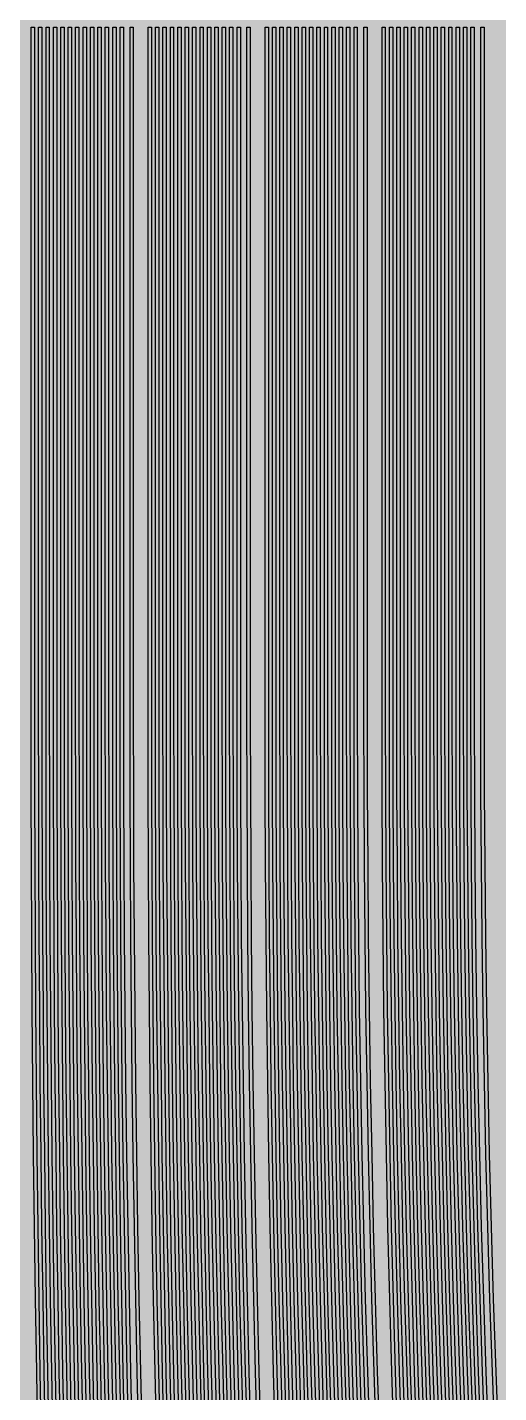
# Model space of a CAD drawing. Header units: metres. Extents: x -7231 to 10969, y -37556 to 1873.
# Drawn here: x 1909 to 2195, y -328 to 501 of the extents above; entities that cross this region are included whole.
import ezdxf

# ---------------------------------------------------------------- set-up
doc = ezdxf.new("R2010")
doc.units = ezdxf.units.M
doc.layers.add('Metal1', color=4, linetype='CONTINUOUS')
doc.layers.add('Polyimide', color=7, linetype='CONTINUOUS')

msp = doc.modelspace()

# ---------------------------------------------------------------- hatches: boundary and pattern name
at = {"layer": 'Polyimide'}
msp.add_hatch(color=7, dxfattribs=at).paths.add_polyline_path([(4065.69, -468), (4066.67, -501.99), (4068.51, -535.99), (4071.41, -569.99), (4075.54, -603.99), (4081.04, -637.99), (4088.01, -671.99), (4096.52, -705.98), (4106.62, -739.98), (4118.33, -773.98), (4131.63, -807.98), (4146.49, -841.98), (4162.87, -875.98), (4180.68, -909.97), (4199.83, -943.97), (4220.22, -977.97), (4241.73, -1011.97), (4264.21, -1045.97), (4287.52, -1079.96), (4311.51, -1113.96), (4336.01, -1147.96), (4360.86, -1181.96), (4385.88, -1215.96), (4410.89, -1249.96), (4435.74, -1283.95), (4460.24, -1317.95), (4484.23, -1351.95), (4507.54, -1385.95), (4530.02, -1419.95), (4551.53, -1453.94), (4571.92, -1487.94), (4591.07, -1521.94), (4608.88, -1555.94), (4625.26, -1589.94), (4640.12, -1623.94), (4653.42, -1657.93), (4665.13, -1691.93), (4675.23, -1725.93), (4683.74, -1759.93), (4690.71, -1793.93), (4696.21, -1827.93), (4700.34, -1861.92), (4703.24, -1895.92), (4705.08, -1929.92), (4706.06, -1963.92), (4706.44, -1997.92), (4706.5, -2031.91), (4706.5, -4793.02), (4709.95, -4838.39), (4720.22, -4882.71), (4737.08, -4924.98), (4760.13, -4964.2), (4788.85, -4999.49), (4822.58, -5030.03), (4860.53, -5055.12), (4901.85, -5074.18), (4901.85, -5074.18), (4970.68, -5105.23), (5034.7, -5145.26), (5092.76, -5193.54), (5143.8, -5249.19), (5186.89, -5311.2), (5221.24, -5378.44), (5246.23, -5449.69), (5261.41, -5523.66), (5266.5, -5599), (5261.41, -5674.34), (5246.23, -5748.31), (5221.24, -5819.56), (5186.89, -5886.8), (5143.8, -5948.81), (5092.76, -6004.46), (5034.7, -6052.74), (4970.68, -6092.77), (4901.85, -6123.82), (4860.53, -6142.88), (4822.58, -6167.97), (4788.85, -6198.51), (4760.13, -6233.8), (4737.08, -6273.02), (4720.22, -6315.29), (4709.95, -6359.61), (4706.5, -6404.98), (4706.5, -9221.52), (4709.95, -9266.88), (4720.22, -9311.21), (4737.08, -9353.47), (4760.13, -9392.7), (4788.85, -9427.98), (4822.58, -9458.52), (4860.53, -9483.61), (4901.85, -9502.67), (4970.68, -9533.72), (5034.7, -9573.75), (5092.76, -9622.03), (5143.8, -9677.68), (5186.89, -9739.69), (5221.24, -9806.94), (5246.23, -9878.19), (5261.41, -9952.16), (5266.5, -10027.49), (5261.41, -10102.83), (5246.23, -10176.8), (5221.24, -10248.05), (5186.89, -10315.3), (5143.8, -10377.31), (5092.76, -10432.96), (5034.7, -10481.24), (4970.68, -10521.27), (4901.85, -10552.32), (4860.53, -10571.38), (4822.58, -10596.46), (4788.85, -10627), (4760.13, -10662.29), (4737.08, -10701.52), (4720.22, -10743.78), (4709.95, -10788.1), (4706.5, -10833.47), (4706.5, -13650.01), (4709.95, -13695.38), (4720.22, -13739.7), (4737.08, -13781.96), (4760.13, -13821.19), (4788.85, -13856.48), (4822.58, -13887.02), (4860.53, -13912.11), (4901.85, -13931.17), (4970.68, -13962.22), (5034.7, -14002.25), (5092.76, -14050.53), (5143.8, -14106.18), (5186.89, -14168.19), (5221.24, -14235.43), (5246.23, -14306.68), (5261.41, -14380.65), (5266.5, -14455.99), (5261.41, -14531.33), (5246.23, -14605.29), (5221.24, -14676.55), (5186.89, -14743.79), (5143.8, -14805.8), (5092.76, -14861.45), (5034.7, -14909.73), (4970.68, -14949.76), (4901.85, -14980.81), (4860.53, -14999.87), (4822.58, -15024.96), (4788.85, -15055.5), (4760.13, -15090.79), (4737.08, -15130.01), (4720.22, -15172.27), (4709.95, -15216.6), (4706.5, -15261.97), (4706.5, -15455.99), (4720.95, -15750.04), (4764.14, -16041.26), (4835.68, -16326.84), (4934.86, -16604.04), (5060.74, -16870.18), (5212.09, -17122.7), (5387.47, -17359.17), (5585.18, -17577.31), (5803.32, -17775.02), (6039.79, -17950.4), (6292.31, -18101.75), (6558.45, -18227.63), (6835.65, -18326.81), (7121.23, -18398.34), (7412.45, -18441.54), (7706.5, -18455.99), (9969.01, -18455.99), (10047.42, -18459.84), (10125.08, -18471.36), (10201.23, -18490.44), (10275.15, -18516.89), (10346.12, -18550.45), (10413.46, -18590.81), (10476.52, -18637.58), (10534.69, -18690.3), (10587.41, -18748.47), (10634.18, -18811.53), (10674.54, -18878.87), (10708.11, -18949.84), (10734.56, -19023.76), (10753.63, -19099.92), (10765.15, -19177.58), (10769.01, -19255.99), (10769.01, -20895.8), (10730.24, -20951.41), (10694.6, -21009.08), (10662.21, -21068.63), (10633.17, -21129.89), (10607.55, -21192.66), (10585.45, -21256.74), (10566.93, -21321.96), (10552.05, -21388.09), (10540.84, -21454.95), (10533.35, -21522.33), (10529.6, -21590.02), (10529.6, -21657.81), (10533.35, -21725.5), (10540.84, -21792.87), (10552.05, -21859.73), (10566.93, -21925.87), (10585.45, -21991.08), (10607.55, -22055.17), (10633.17, -22117.94), (10662.21, -22179.19), (10694.6, -22238.74), (10730.24, -22296.41), (10769.01, -22352.03), (10769.01, -32454.24), (10728.74, -32510.49), (10691.72, -32568.92), (10658.05, -32629.35), (10627.85, -32691.58), (10601.2, -32755.42), (10578.21, -32820.67), (10558.93, -32887.1), (10543.44, -32954.52), (10531.77, -33022.71), (10523.97, -33091.44), (10520.07, -33160.51), (10520.07, -33229.69), (10523.97, -33298.75), (10531.77, -33367.49), (10543.44, -33435.67), (10558.93, -33503.09), (10578.21, -33569.53), (10601.2, -33634.77), (10627.85, -33698.61), (10658.05, -33760.85), (10691.72, -33821.28), (10728.74, -33879.71), (10769.01, -33935.96), (10769.01, -36556), (10765.15, -36634.41), (10753.63, -36712.07), (10734.56, -36788.23), (10708.11, -36862.15), (10674.54, -36933.12), (10634.18, -37000.46), (10587.41, -37063.51), (10534.69, -37121.69), (10476.52, -37174.41), (10413.46, -37221.18), (10346.12, -37261.54), (10275.15, -37295.1), (10201.23, -37321.55), (10125.08, -37340.63), (10047.42, -37352.15), (9969.01, -37356), (-6231.01, -37356), (-6309.42, -37352.15), (-6387.08, -37340.63), (-6463.23, -37321.55), (-6537.15, -37295.1), (-6608.12, -37261.54), (-6675.46, -37221.18), (-6738.52, -37174.41), (-6796.69, -37121.69), (-6849.41, -37063.51), (-6896.18, -37000.46), (-6936.54, -36933.12), (-6970.11, -36862.15), (-6996.56, -36788.23), (-7015.63, -36712.07), (-7027.15, -36634.41), (-7031.01, -36556), (-7031.01, -33936), (-6990.74, -33879.75), (-6953.7, -33821.31), (-6920.03, -33760.88), (-6889.82, -33698.64), (-6863.18, -33634.8), (-6840.18, -33569.55), (-6820.9, -33503.11), (-6805.4, -33435.69), (-6793.74, -33367.49), (-6785.94, -33298.75), (-6782.03, -33229.68), (-6782.03, -33160.5), (-6785.94, -33091.43), (-6793.74, -33022.69), (-6805.4, -32954.5), (-6820.9, -32887.07), (-6840.18, -32820.63), (-6863.18, -32755.39), (-6889.82, -32691.54), (-6920.03, -32629.3), (-6953.7, -32568.87), (-6990.74, -32510.43), (-7031.01, -32454.18), (-7031.01, -22364.83), (-6990.74, -22308.58), (-6953.7, -22250.14), (-6920.03, -22189.71), (-6889.82, -22127.47), (-6863.18, -22063.62), (-6840.18, -21998.38), (-6820.9, -21931.94), (-6805.4, -21864.51), (-6793.74, -21796.32), (-6785.94, -21727.58), (-6782.03, -21658.51), (-6782.03, -21589.33), (-6785.94, -21520.26), (-6793.74, -21451.52), (-6805.4, -21383.32), (-6820.9, -21315.9), (-6840.18, -21249.46), (-6863.18, -21184.21), (-6889.82, -21120.37), (-6920.03, -21058.13), (-6953.7, -20997.7), (-6990.74, -20939.26), (-7031.01, -20883.01), (-7031.01, -19255.99), (-7027.15, -19177.58), (-7015.63, -19099.92), (-6996.56, -19023.76), (-6970.11, -18949.84), (-6936.54, -18878.87), (-6896.18, -18811.53), (-6849.41, -18748.47), (-6796.69, -18690.3), (-6738.52, -18637.58), (-6675.46, -18590.81), (-6608.12, -18550.45), (-6537.15, -18516.89), (-6463.23, -18490.44), (-6387.08, -18471.36), (-6309.42, -18459.84), (-6231.01, -18455.99), (-3968.5, -18455.99), (-3674.45, -18441.54), (-3383.23, -18398.34), (-3097.65, -18326.81), (-2820.45, -18227.63), (-2554.31, -18101.75), (-2301.79, -17950.4), (-2065.32, -17775.02), (-1847.18, -17577.31), (-1649.47, -17359.17), (-1474.09, -17122.7), (-1322.74, -16870.18), (-1196.86, -16604.04), (-1097.68, -16326.84), (-1026.14, -16041.26), (-982.95, -15750.04), (-968.5, -15455.99), (-968.5, -15261.97), (-971.95, -15216.6), (-982.22, -15172.27), (-999.08, -15130.01), (-1022.13, -15090.79), (-1050.85, -15055.5), (-1084.58, -15024.96), (-1122.53, -14999.87), (-1163.85, -14980.81), (-1232.68, -14949.76), (-1296.7, -14909.73), (-1354.76, -14861.45), (-1405.8, -14805.8), (-1448.89, -14743.79), (-1483.24, -14676.55), (-1508.23, -14605.29), (-1523.41, -14531.33), (-1528.5, -14455.99), (-1523.41, -14380.65), (-1508.23, -14306.68), (-1483.24, -14235.43), (-1448.89, -14168.19), (-1405.8, -14106.18), (-1354.76, -14050.53), (-1296.7, -14002.25), (-1232.68, -13962.22), (-1163.85, -13931.17), (-1122.53, -13912.11), (-1084.58, -13887.02), (-1050.85, -13856.48), (-1022.13, -13821.19), (-999.08, -13781.96), (-982.22, -13739.7), (-971.95, -13695.38), (-968.5, -13650.01), (-968.5, -12309.64), (-971.95, -12264.27), (-982.22, -12219.94), (-999.08, -12177.68), (-1022.13, -12138.46), (-1050.85, -12103.17), (-1084.58, -12072.63), (-1122.53, -12047.54), (-1163.85, -12028.48), (-1232.68, -11997.43), (-1296.7, -11957.4), (-1354.76, -11909.12), (-1405.8, -11853.47), (-1448.89, -11791.46), (-1483.24, -11724.22), (-1508.23, -11652.96), (-1523.41, -11579), (-1528.5, -11503.66), (-1523.41, -11428.32), (-1508.23, -11354.35), (-1483.24, -11283.1), (-1448.89, -11215.86), (-1405.8, -11153.85), (-1354.76, -11098.2), (-1296.7, -11049.92), (-1232.68, -11009.89), (-1163.85, -10978.84), (-1122.53, -10959.78), (-1084.58, -10934.69), (-1050.85, -10904.15), (-1022.13, -10868.86), (-999.08, -10829.63), (-982.22, -10787.37), (-971.95, -10743.05), (-968.5, -10697.68), (-968.5, -9357.31), (-971.95, -9311.94), (-982.22, -9267.62), (-999.08, -9225.35), (-1022.13, -9186.13), (-1050.85, -9150.84), (-1084.58, -9120.3), (-1122.53, -9095.21), (-1163.85, -9076.15), (-1163.85, -9076.15), (-1232.68, -9045.1), (-1296.7, -9005.07), (-1354.76, -8956.79), (-1405.8, -8901.14), (-1448.89, -8839.13), (-1483.24, -8771.89), (-1508.23, -8700.64), (-1523.41, -8626.67), (-1528.5, -8551.33), (-1523.41, -8475.99), (-1508.23, -8402.02), (-1483.24, -8330.77), (-1448.89, -8263.53), (-1405.8, -8201.52), (-1354.76, -8145.87), (-1296.7, -8097.59), (-1232.68, -8057.56), (-1163.85, -8026.51), (-1163.85, -8026.51), (-1122.53, -8007.45), (-1084.58, -7982.36), (-1050.85, -7951.82), (-1022.13, -7916.53), (-999.08, -7877.31), (-982.22, -7835.04), (-971.95, -7790.72), (-968.5, -7745.35), (-968.5, -6404.98), (-971.95, -6359.61), (-982.22, -6315.29), (-999.08, -6273.02), (-1022.13, -6233.8), (-1050.85, -6198.51), (-1084.58, -6167.97), (-1122.53, -6142.88), (-1163.85, -6123.82), (-1163.85, -6123.82), (-1232.68, -6092.77), (-1296.7, -6052.74), (-1354.76, -6004.46), (-1405.8, -5948.81), (-1448.89, -5886.8), (-1483.24, -5819.56), (-1508.23, -5748.31), (-1523.41, -5674.34), (-1528.5, -5599), (-1523.41, -5523.66), (-1508.23, -5449.69), (-1483.24, -5378.44), (-1448.89, -5311.2), (-1405.8, -5249.19), (-1354.76, -5193.54), (-1296.7, -5145.26), (-1232.68, -5105.23), (-1163.85, -5074.18), (-1163.85, -5074.18), (-1122.53, -5055.12), (-1084.58, -5030.03), (-1050.85, -4999.49), (-1022.13, -4964.2), (-999.08, -4924.98), (-982.22, -4882.71), (-971.95, -4838.39), (-968.5, -4793.02), (-968.5, -2031.91), (-968.44, -1997.92), (-968.06, -1963.92), (-967.05, -1929.92), (-965.18, -1895.92), (-962.22, -1861.92), (-958.01, -1827.93), (-952.41, -1793.93), (-945.31, -1759.93), (-936.64, -1725.93), (-926.35, -1691.93), (-914.43, -1657.93), (-900.88, -1623.94), (-885.74, -1589.94), (-869.05, -1555.94), (-850.91, -1521.94), (-831.4, -1487.94), (-810.63, -1453.94), (-788.72, -1419.95), (-765.82, -1385.95), (-742.07, -1351.95), (-717.63, -1317.95), (-692.67, -1283.95), (-667.36, -1249.96), (-641.88, -1215.96), (-616.39, -1181.96), (-591.08, -1147.96), (-566.12, -1113.96), (-541.68, -1079.96), (-517.93, -1045.97), (-495.03, -1011.97), (-473.12, -977.97), (-452.35, -943.97), (-432.84, -909.97), (-414.7, -875.98), (-398.01, -841.98), (-382.87, -807.98), (-369.32, -773.98), (-357.4, -739.98), (-347.11, -705.98), (-338.44, -671.99), (-331.34, -637.99), (-325.74, -603.99), (-321.53, -569.99), (-318.57, -535.99), (-316.7, -501.99), (-315.69, -468), (-315.31, -434), (-315.25, -400), (-315.25, 401), (-315.25, 451), (-315.25, 1644), (-270.25, 1644), (-270.03, 1637.13), (-269.35, 1630.29), (-268.23, 1623.52), (-266.67, 1616.82), (-264.68, 1610.25), (-262.26, 1603.82), (-259.42, 1597.56), (-256.18, 1591.5), (-252.55, 1585.67), (-248.55, 1580.08), (-244.19, 1574.77), (-239.5, 1569.75), (-234.48, 1565.06), (-229.17, 1560.7), (-223.58, 1556.7), (-217.75, 1553.07), (-211.69, 1549.83), (-205.43, 1546.99), (-199, 1544.57), (-192.43, 1542.58), (-185.73, 1541.02), (-178.96, 1539.9), (-172.12, 1539.22), (-165.25, 1539), (-158.38, 1539.22), (-151.54, 1539.9), (-144.77, 1541.02), (-138.07, 1542.58), (-131.5, 1544.57), (-125.07, 1546.99), (-118.81, 1549.83), (-112.75, 1553.07), (-106.92, 1556.7), (-101.33, 1560.7), (-96.02, 1565.06), (-91, 1569.75), (-86.31, 1574.77), (-81.95, 1580.08), (-77.95, 1585.67), (-74.32, 1591.5), (-71.08, 1597.56), (-68.24, 1603.82), (-65.82, 1610.25), (-63.83, 1616.82), (-62.27, 1623.52), (-61.15, 1630.29), (-60.47, 1637.13), (-60.25, 1644), (1853, 1644), (1853, 1573), (3815.25, 1573), (3815.46, 1579.54), (3816.11, 1586.05), (3817.17, 1592.51), (3818.66, 1598.88), (3820.56, 1605.14), (3822.86, 1611.27), (3825.56, 1617.23), (3828.65, 1623), (3832.1, 1628.56), (3835.91, 1633.88), (3840.07, 1638.93), (3844.54, 1643.71), (3849.32, 1648.18), (3854.37, 1652.34), (3859.69, 1656.15), (3865.25, 1659.6), (3871.02, 1662.69), (3876.98, 1665.39), (3883.11, 1667.69), (3889.37, 1669.59), (3895.74, 1671.08), (3902.2, 1672.14), (3908.71, 1672.79), (3915.25, 1673), (3921.79, 1672.79), (3928.3, 1672.14), (3934.76, 1671.08), (3941.13, 1669.59), (3947.39, 1667.69), (3953.52, 1665.39), (3959.48, 1662.69), (3965.25, 1659.6), (3970.81, 1656.15), (3976.13, 1652.34), (3981.18, 1648.18), (3985.96, 1643.71), (3990.43, 1638.93), (3994.59, 1633.88), (3998.4, 1628.56), (4001.85, 1623), (4004.94, 1617.23), (4007.64, 1611.27), (4009.94, 1605.14), (4011.84, 1598.88), (4013.33, 1592.51), (4014.39, 1586.05), (4015.04, 1579.54), (4015.25, 1573), (4065.25, 1573), (4065.25, 451), (4065.25, 401), (4065.25, -400), (4065.31, -434), (4065.69, -468)])

# ---------------------------------------------------------------- linework, layer by layer
at = {"layer": 'Metal1'}
for points in [[(1915.36, -359.21), (1914.58, -315.19), (1913.88, -271.17), (1913.26, -227.15), (1912.73, -183.13), (1912.28, -139.1), (1911.91, -95.08), (1911.62, -51.06), (1911.41, -7.04), (1911.29, 36.98), (1911.25, 81), (1911.25, 501), (1913.25, 501), (1913.25, 81), (1913.29, 36.98), (1913.41, -7.03), (1913.62, -51.05), (1913.91, -95.07), (1914.28, -139.09), (1914.73, -183.1), (1915.26, -227.12), (1915.88, -271.14), (1916.58, -315.15), (1917.36, -359.17)], [(1919.97, -359.21), (1919.16, -315.19), (1918.44, -271.17), (1917.81, -227.15), (1917.26, -183.13), (1916.8, -139.1), (1916.42, -95.08), (1916.13, -51.06), (1915.92, -7.04), (1915.79, 36.98), (1915.75, 81), (1915.75, 501), (1917.75, 501), (1917.75, 81), (1917.79, 36.98), (1917.92, -7.03), (1918.13, -51.05), (1918.42, -95.07), (1918.8, -139.09), (1919.26, -183.1), (1919.81, -227.12), (1920.44, -271.14), (1921.16, -315.15), (1921.97, -359.17)], [(1924.57, -359.21), (1923.75, -315.19), (1923.01, -271.17), (1922.36, -227.15), (1921.8, -183.13), (1921.33, -139.11), (1920.94, -95.08), (1920.64, -51.06), (1920.42, -7.04), (1920.29, 36.98), (1920.25, 81), (1920.25, 501), (1922.25, 501), (1922.25, 81), (1922.29, 36.98), (1922.42, -7.03), (1922.64, -51.05), (1922.94, -95.07), (1923.33, -139.09), (1923.8, -183.1), (1924.36, -227.12), (1925.01, -271.14), (1925.75, -315.15), (1926.57, -359.17)], [(1929.17, -359.21), (1928.33, -315.19), (1927.58, -271.17), (1926.91, -227.15), (1926.34, -183.13), (1925.85, -139.11), (1925.46, -95.08), (1925.15, -51.06), (1924.93, -7.04), (1924.79, 36.98), (1924.75, 81), (1924.75, 501), (1926.75, 501), (1926.75, 81), (1926.79, 36.98), (1926.93, -7.03), (1927.15, -51.05), (1927.46, -95.07), (1927.85, -139.09), (1928.34, -183.1), (1928.91, -227.12), (1929.58, -271.14), (1930.33, -315.15), (1931.17, -359.17)], [(1933.77, -359.21), (1932.91, -315.19), (1932.14, -271.17), (1931.46, -227.15), (1930.87, -183.13), (1930.38, -139.11), (1929.97, -95.08), (1929.66, -51.06), (1929.43, -7.04), (1929.3, 36.98), (1929.25, 81), (1929.25, 501), (1931.25, 501), (1931.25, 81), (1931.3, 36.98), (1931.43, -7.03), (1931.66, -51.05), (1931.97, -95.07), (1932.38, -139.09), (1932.87, -183.1), (1933.46, -227.12), (1934.14, -271.14), (1934.91, -315.15), (1935.77, -359.17)], [(1938.38, -359.21), (1937.49, -315.19), (1936.71, -271.17), (1936.01, -227.15), (1935.41, -183.13), (1934.9, -139.11), (1934.49, -95.08), (1934.17, -51.06), (1933.93, -7.04), (1933.8, 36.98), (1933.75, 81), (1933.75, 501), (1935.75, 501), (1935.75, 81), (1935.8, 36.98), (1935.93, -7.03), (1936.17, -51.05), (1936.49, -95.07), (1936.9, -139.08), (1937.41, -183.1), (1938.01, -227.12), (1938.71, -271.14), (1939.49, -315.15), (1940.38, -359.17)], [(1942.98, -359.21), (1942.08, -315.19), (1941.27, -271.17), (1940.56, -227.15), (1939.95, -183.13), (1939.43, -139.11), (1939, -95.08), (1938.67, -51.06), (1938.44, -7.04), (1938.3, 36.98), (1938.25, 81), (1938.25, 501), (1940.25, 501), (1940.25, 81), (1940.3, 36.98), (1940.44, -7.03), (1940.67, -51.05), (1941, -95.07), (1941.43, -139.08), (1941.95, -183.1), (1942.56, -227.12), (1943.27, -271.14), (1944.08, -315.15), (1944.98, -359.17)], [(1947.58, -359.21), (1946.66, -315.19), (1945.84, -271.17), (1945.11, -227.15), (1944.49, -183.13), (1943.95, -139.11), (1943.52, -95.08), (1943.18, -51.06), (1942.94, -7.04), (1942.8, 36.98), (1942.75, 81), (1942.75, 501), (1944.75, 501), (1944.75, 81), (1944.8, 36.98), (1944.94, -7.03), (1945.18, -51.05), (1945.52, -95.07), (1945.95, -139.08), (1946.49, -183.1), (1947.11, -227.12), (1947.84, -271.13), (1948.66, -315.15), (1949.58, -359.17)], [(1952.18, -359.21), (1951.24, -315.19), (1950.4, -271.17), (1949.66, -227.15), (1949.02, -183.13), (1948.48, -139.11), (1948.04, -95.09), (1947.69, -51.06), (1947.45, -7.04), (1947.3, 36.98), (1947.25, 81), (1947.25, 501), (1949.25, 501), (1949.25, 81), (1949.3, 36.98), (1949.45, -7.03), (1949.69, -51.05), (1950.04, -95.07), (1950.48, -139.08), (1951.02, -183.1), (1951.66, -227.12), (1952.4, -271.13), (1953.24, -315.15), (1954.18, -359.17)], [(1956.79, -359.21), (1955.83, -315.19), (1954.97, -271.17), (1954.21, -227.15), (1953.56, -183.13), (1953.01, -139.11), (1952.55, -95.09), (1952.2, -51.06), (1951.95, -7.04), (1951.8, 36.98), (1951.75, 81), (1951.75, 501), (1953.75, 501), (1953.75, 81), (1953.8, 36.98), (1953.95, -7.03), (1954.2, -51.05), (1954.55, -95.07), (1955.01, -139.08), (1955.56, -183.1), (1956.21, -227.12), (1956.97, -271.13), (1957.83, -315.15), (1958.79, -359.17)], [(1961.39, -359.21), (1960.41, -315.19), (1959.53, -271.17), (1958.76, -227.15), (1958.1, -183.13), (1957.53, -139.11), (1957.07, -95.09), (1956.71, -51.06), (1956.46, -7.04), (1956.3, 36.98), (1956.25, 81), (1956.25, 501), (1958.25, 501), (1958.25, 81), (1958.3, 36.98), (1958.46, -7.03), (1958.71, -51.05), (1959.07, -95.07), (1959.53, -139.08), (1960.1, -183.1), (1960.76, -227.12), (1961.53, -271.13), (1962.41, -315.15), (1963.39, -359.17)], [(1965.99, -359.21), (1964.99, -315.19), (1964.1, -271.17), (1963.31, -227.15), (1962.63, -183.13), (1962.06, -139.11), (1961.59, -95.09), (1961.22, -51.06), (1960.96, -7.04), (1960.8, 36.98), (1960.75, 81), (1960.75, 501), (1962.75, 501), (1962.75, 81), (1962.8, 36.98), (1962.96, -7.03), (1963.22, -51.05), (1963.59, -95.07), (1964.06, -139.08), (1964.63, -183.1), (1965.31, -227.12), (1966.1, -271.13), (1966.99, -315.15), (1967.99, -359.17)], [(1970.59, -359.21), (1969.58, -315.19), (1968.67, -271.17), (1967.86, -227.15), (1967.17, -183.13), (1966.58, -139.11), (1966.1, -95.09), (1965.73, -51.06), (1965.46, -7.04), (1965.3, 36.98), (1965.25, 81), (1965.25, 501), (1967.25, 501), (1967.25, 81), (1967.3, 36.98), (1967.46, -7.03), (1967.73, -51.05), (1968.1, -95.07), (1968.58, -139.08), (1969.17, -183.1), (1969.86, -227.12), (1970.67, -271.13), (1971.58, -315.15), (1972.59, -359.17)], [(1976.63, -359.22), (1975.61, -315.19), (1974.69, -271.17), (1973.88, -227.15), (1973.18, -183.13), (1972.59, -139.11), (1972.11, -95.09), (1971.73, -51.06), (1971.46, -7.04), (1971.3, 36.98), (1971.25, 81), (1971.25, 501), (1973.25, 501), (1973.25, 81), (1973.3, 36.98), (1973.46, -7.03), (1973.73, -51.05), (1974.11, -95.07), (1974.59, -139.08), (1975.18, -183.1), (1975.88, -227.12), (1976.69, -271.13), (1977.61, -315.15), (1978.63, -359.17)], [(1987.47, -359.21), (1986.48, -315.19), (1985.59, -271.17), (1984.8, -227.15), (1984.13, -183.13), (1983.55, -139.11), (1983.08, -95.09), (1982.72, -51.06), (1982.46, -7.04), (1982.3, 36.98), (1982.25, 81), (1982.25, 501), (1984.25, 501), (1984.25, 81), (1984.3, 36.98), (1984.46, -7.03), (1984.72, -51.05), (1985.08, -95.07), (1985.55, -139.08), (1986.13, -183.1), (1986.8, -227.12), (1987.59, -271.13), (1988.48, -315.15), (1989.47, -359.17)], [(1992.07, -359.21), (1991.06, -315.19), (1990.15, -271.17), (1989.35, -227.15), (1988.66, -183.13), (1988.08, -139.11), (1987.6, -95.09), (1987.23, -51.06), (1986.96, -7.04), (1986.8, 36.98), (1986.75, 81), (1986.75, 501), (1988.75, 501), (1988.75, 81), (1988.8, 36.98), (1988.96, -7.03), (1989.23, -51.05), (1989.6, -95.07), (1990.08, -139.08), (1990.66, -183.1), (1991.35, -227.12), (1992.15, -271.13), (1993.06, -315.15), (1994.07, -359.17)], [(1996.68, -359.22), (1995.64, -315.19), (1994.72, -271.17), (1993.9, -227.15), (1993.2, -183.13), (1992.6, -139.11), (1992.12, -95.09), (1991.74, -51.06), (1991.47, -7.04), (1991.3, 36.98), (1991.25, 81), (1991.25, 501), (1993.25, 501), (1993.25, 81), (1993.3, 36.98), (1993.47, -7.03), (1993.74, -51.05), (1994.12, -95.07), (1994.6, -139.08), (1995.2, -183.1), (1995.9, -227.12), (1996.72, -271.13), (1997.64, -315.15), (1998.68, -359.17)], [(2001.28, -359.22), (2000.23, -315.19), (1999.28, -271.17), (1998.45, -227.15), (1997.74, -183.13), (1997.13, -139.11), (1996.63, -95.09), (1996.25, -51.06), (1995.97, -7.04), (1995.81, 36.98), (1995.75, 81), (1995.75, 501), (1997.75, 501), (1997.75, 81), (1997.81, 36.98), (1997.97, -7.03), (1998.25, -51.05), (1998.63, -95.07), (1999.13, -139.08), (1999.74, -183.1), (2000.45, -227.12), (2001.28, -271.13), (2002.22, -315.15), (2003.28, -359.17)], [(2005.88, -359.22), (2004.81, -315.19), (2003.85, -271.17), (2003, -227.15), (2002.27, -183.13), (2001.65, -139.11), (2001.15, -95.09), (2000.76, -51.06), (2000.47, -7.04), (2000.31, 36.98), (2000.25, 81), (2000.25, 501), (2002.25, 501), (2002.25, 81), (2002.31, 36.98), (2002.47, -7.03), (2002.76, -51.05), (2003.15, -95.07), (2003.65, -139.08), (2004.27, -183.1), (2005, -227.12), (2005.85, -271.13), (2006.81, -315.15), (2007.88, -359.16)], [(2010.48, -359.22), (2009.39, -315.19), (2008.41, -271.17), (2007.55, -227.15), (2006.81, -183.13), (2006.18, -139.11), (2005.67, -95.09), (2005.26, -51.06), (2004.98, -7.04), (2004.81, 36.98), (2004.75, 81), (2004.75, 501), (2006.75, 501), (2006.75, 81), (2006.81, 36.98), (2006.98, -7.03), (2007.26, -51.05), (2007.66, -95.07), (2008.18, -139.08), (2008.81, -183.1), (2009.55, -227.12), (2010.41, -271.13), (2011.39, -315.15), (2012.48, -359.16)], [(2015.09, -359.22), (2013.97, -315.2), (2012.98, -271.17), (2012.1, -227.15), (2011.35, -183.13), (2010.71, -139.11), (2010.18, -95.09), (2009.77, -51.07), (2009.48, -7.04), (2009.31, 36.98), (2009.25, 81), (2009.25, 501), (2011.25, 501), (2011.25, 81), (2011.31, 36.98), (2011.48, -7.03), (2011.77, -51.05), (2012.18, -95.07), (2012.71, -139.08), (2013.35, -183.1), (2014.1, -227.11), (2014.98, -271.13), (2015.97, -315.15), (2017.09, -359.16)], [(2019.69, -359.22), (2018.56, -315.2), (2017.55, -271.17), (2016.65, -227.15), (2015.88, -183.13), (2015.23, -139.11), (2014.7, -95.09), (2014.28, -51.07), (2013.99, -7.04), (2013.81, 36.98), (2013.75, 81), (2013.75, 501), (2015.75, 501), (2015.75, 81), (2015.81, 36.98), (2015.99, -7.03), (2016.28, -51.05), (2016.7, -95.07), (2017.23, -139.08), (2017.88, -183.1), (2018.65, -227.11), (2019.55, -271.13), (2020.56, -315.15), (2021.69, -359.16)], [(2024.29, -359.22), (2023.14, -315.2), (2022.11, -271.17), (2021.21, -227.15), (2020.42, -183.13), (2019.76, -139.11), (2019.21, -95.09), (2018.79, -51.07), (2018.49, -7.04), (2018.31, 36.98), (2018.25, 81), (2018.25, 501), (2020.25, 501), (2020.25, 81), (2020.31, 36.98), (2020.49, -7.03), (2020.79, -51.05), (2021.21, -95.07), (2021.76, -139.08), (2022.42, -183.1), (2023.2, -227.11), (2024.11, -271.13), (2025.14, -315.15), (2026.29, -359.16)], [(2028.89, -359.22), (2027.72, -315.2), (2026.68, -271.17), (2025.76, -227.15), (2024.96, -183.13), (2024.28, -139.11), (2023.73, -95.09), (2023.3, -51.07), (2023, -7.04), (2022.81, 36.98), (2022.75, 81), (2022.75, 501), (2024.75, 501), (2024.75, 81), (2024.81, 36.98), (2025, -7.03), (2025.3, -51.05), (2025.73, -95.07), (2026.28, -139.08), (2026.96, -183.1), (2027.75, -227.11), (2028.68, -271.13), (2029.72, -315.15), (2030.89, -359.16)], [(2033.5, -359.22), (2032.31, -315.2), (2031.24, -271.18), (2030.31, -227.15), (2029.49, -183.13), (2028.81, -139.11), (2028.25, -95.09), (2027.81, -51.07), (2027.5, -7.04), (2027.31, 36.98), (2027.25, 81), (2027.25, 501), (2029.25, 501), (2029.25, 81), (2029.31, 36.98), (2029.5, -7.03), (2029.81, -51.05), (2030.25, -95.06), (2030.81, -139.08), (2031.49, -183.1), (2032.31, -227.11), (2033.24, -271.13), (2034.31, -315.15), (2035.5, -359.16)], [(2038.1, -359.22), (2036.89, -315.2), (2035.81, -271.18), (2034.86, -227.15), (2034.03, -183.13), (2033.33, -139.11), (2032.76, -95.09), (2032.32, -51.07), (2032, -7.04), (2031.81, 36.98), (2031.75, 81), (2031.75, 501), (2033.75, 501), (2033.75, 81), (2033.81, 36.98), (2034, -7.03), (2034.32, -51.05), (2034.76, -95.06), (2035.33, -139.08), (2036.03, -183.1), (2036.86, -227.11), (2037.81, -271.13), (2038.89, -315.15), (2040.1, -359.16)], [(2042.7, -359.22), (2041.47, -315.2), (2040.37, -271.18), (2039.41, -227.15), (2038.57, -183.13), (2037.86, -139.11), (2037.28, -95.09), (2036.83, -51.07), (2036.51, -7.04), (2036.31, 36.98), (2036.25, 81), (2036.25, 501), (2038.25, 501), (2038.25, 81), (2038.31, 36.98), (2038.51, -7.03), (2038.83, -51.05), (2039.28, -95.06), (2039.86, -139.08), (2040.57, -183.1), (2041.41, -227.11), (2042.37, -271.13), (2043.47, -315.15), (2044.7, -359.16)], [(2048.74, -359.22), (2047.51, -315.2), (2046.4, -271.18), (2045.43, -227.15), (2044.58, -183.13), (2043.87, -139.11), (2043.29, -95.09), (2042.83, -51.07), (2042.51, -7.04), (2042.31, 36.98), (2042.25, 81), (2042.25, 501), (2044.25, 501), (2044.25, 81), (2044.31, 36.98), (2044.51, -7.03), (2044.83, -51.05), (2045.29, -95.06), (2045.87, -139.08), (2046.58, -183.1), (2047.43, -227.11), (2048.4, -271.13), (2049.5, -315.14), (2050.74, -359.16)], [(2059.58, -359.22), (2058.37, -315.2), (2057.3, -271.18), (2056.35, -227.15), (2055.52, -183.13), (2054.83, -139.11), (2054.26, -95.09), (2053.82, -51.07), (2053.5, -7.04), (2053.31, 36.98), (2053.25, 81), (2053.25, 501), (2055.25, 501), (2055.25, 81), (2055.31, 36.98), (2055.5, -7.03), (2055.82, -51.05), (2056.26, -95.06), (2056.83, -139.08), (2057.52, -183.1), (2058.35, -227.11), (2059.29, -271.13), (2060.37, -315.15), (2061.58, -359.16)], [(2064.18, -359.22), (2062.96, -315.2), (2061.86, -271.18), (2060.9, -227.15), (2060.06, -183.13), (2059.35, -139.11), (2058.78, -95.09), (2058.33, -51.07), (2058.01, -7.04), (2057.81, 36.98), (2057.75, 81), (2057.75, 501), (2059.75, 501), (2059.75, 81), (2059.81, 36.98), (2060.01, -7.03), (2060.33, -51.05), (2060.78, -95.06), (2061.35, -139.08), (2062.06, -183.1), (2062.9, -227.11), (2063.86, -271.13), (2064.96, -315.15), (2066.18, -359.16)], [(2068.78, -359.22), (2067.54, -315.2), (2066.43, -271.18), (2065.45, -227.15), (2064.6, -183.13), (2063.88, -139.11), (2063.29, -95.09), (2062.84, -51.07), (2062.51, -7.04), (2062.32, 36.98), (2062.25, 81), (2062.25, 501), (2064.25, 501), (2064.25, 81), (2064.32, 36.98), (2064.51, -7.03), (2064.84, -51.05), (2065.29, -95.06), (2065.88, -139.08), (2066.6, -183.1), (2067.45, -227.11), (2068.43, -271.13), (2069.54, -315.14), (2070.78, -359.16)], [(2073.39, -359.22), (2072.12, -315.2), (2070.99, -271.18), (2070, -227.15), (2069.13, -183.13), (2068.41, -139.11), (2067.81, -95.09), (2067.35, -51.07), (2067.01, -7.04), (2066.82, 36.98), (2066.75, 81), (2066.75, 501), (2068.75, 501), (2068.75, 81), (2068.82, 36.98), (2069.01, -7.03), (2069.35, -51.05), (2069.81, -95.06), (2070.4, -139.08), (2071.13, -183.1), (2072, -227.11), (2072.99, -271.13), (2074.12, -315.14), (2075.39, -359.16)], [(2077.99, -359.22), (2076.7, -315.2), (2075.56, -271.18), (2074.55, -227.15), (2073.67, -183.13), (2072.93, -139.11), (2072.33, -95.09), (2071.86, -51.07), (2071.52, -7.04), (2071.32, 36.98), (2071.25, 81), (2071.25, 501), (2073.25, 501), (2073.25, 81), (2073.32, 36.98), (2073.52, -7.03), (2073.85, -51.05), (2074.33, -95.06), (2074.93, -139.08), (2075.67, -183.1), (2076.55, -227.11), (2077.56, -271.13), (2078.7, -315.14), (2079.99, -359.16)], [(2082.59, -359.22), (2081.29, -315.2), (2080.12, -271.18), (2079.1, -227.16), (2078.21, -183.13), (2077.46, -139.11), (2076.84, -95.09), (2076.36, -51.07), (2076.02, -7.04), (2075.82, 36.98), (2075.75, 81), (2075.75, 501), (2077.75, 501), (2077.75, 81), (2077.82, 36.98), (2078.02, -7.03), (2078.36, -51.05), (2078.84, -95.06), (2079.46, -139.08), (2080.21, -183.1), (2081.1, -227.11), (2082.12, -271.13), (2083.29, -315.14), (2084.59, -359.16)], [(2087.19, -359.22), (2085.87, -315.2), (2084.69, -271.18), (2083.65, -227.16), (2082.74, -183.13), (2081.98, -139.11), (2081.36, -95.09), (2080.87, -51.07), (2080.53, -7.04), (2080.32, 36.98), (2080.25, 81), (2080.25, 501), (2082.25, 501), (2082.25, 81), (2082.32, 36.98), (2082.53, -7.03), (2082.87, -51.05), (2083.36, -95.06), (2083.98, -139.08), (2084.74, -183.1), (2085.65, -227.11), (2086.69, -271.13), (2087.87, -315.14), (2089.19, -359.16)], [(2091.8, -359.22), (2090.45, -315.2), (2089.25, -271.18), (2088.2, -227.16), (2087.28, -183.13), (2086.51, -139.11), (2085.87, -95.09), (2085.38, -51.07), (2085.03, -7.04), (2084.82, 36.98), (2084.75, 81), (2084.75, 501), (2086.75, 501), (2086.75, 81), (2086.82, 36.98), (2087.03, -7.03), (2087.38, -51.05), (2087.87, -95.06), (2088.51, -139.08), (2089.28, -183.1), (2090.2, -227.11), (2091.25, -271.13), (2092.45, -315.14), (2093.8, -359.16)], [(2096.4, -359.22), (2095.04, -315.2), (2093.82, -271.18), (2092.75, -227.16), (2091.82, -183.13), (2091.03, -139.11), (2090.39, -95.09), (2089.89, -51.07), (2089.54, -7.04), (2089.32, 36.98), (2089.25, 81), (2089.25, 501), (2091.25, 501), (2091.25, 81), (2091.32, 36.98), (2091.54, -7.03), (2091.89, -51.05), (2092.39, -95.06), (2093.03, -139.08), (2093.82, -183.09), (2094.75, -227.11), (2095.82, -271.13), (2097.04, -315.14), (2098.4, -359.16)], [(2101, -359.22), (2099.62, -315.2), (2098.39, -271.18), (2097.3, -227.16), (2096.36, -183.13), (2095.56, -139.11), (2094.91, -95.09), (2094.4, -51.07), (2094.04, -7.04), (2093.82, 36.98), (2093.75, 81), (2093.75, 501), (2095.75, 501), (2095.75, 81), (2095.82, 36.98), (2096.04, -7.03), (2096.4, -51.05), (2096.91, -95.06), (2097.56, -139.08), (2098.35, -183.09), (2099.3, -227.11), (2100.38, -271.13), (2101.62, -315.14), (2103, -359.16)], [(2105.6, -359.22), (2104.2, -315.2), (2102.95, -271.18), (2101.85, -227.16), (2100.89, -183.13), (2100.08, -139.11), (2099.42, -95.09), (2098.91, -51.07), (2098.54, -7.04), (2098.32, 36.98), (2098.25, 81), (2098.25, 501), (2100.25, 501), (2100.25, 81), (2100.32, 36.98), (2100.54, -7.03), (2100.91, -51.05), (2101.42, -95.06), (2102.08, -139.08), (2102.89, -183.09), (2103.85, -227.11), (2104.95, -271.13), (2106.2, -315.14), (2107.6, -359.16)], [(2110.21, -359.22), (2108.79, -315.2), (2107.52, -271.18), (2106.4, -227.16), (2105.43, -183.13), (2104.61, -139.11), (2103.94, -95.09), (2103.42, -51.07), (2103.05, -7.04), (2102.82, 36.98), (2102.75, 81), (2102.75, 501), (2104.75, 501), (2104.75, 81), (2104.82, 36.98), (2105.05, -7.03), (2105.42, -51.05), (2105.94, -95.06), (2106.61, -139.08), (2107.43, -183.09), (2108.4, -227.11), (2109.52, -271.13), (2110.79, -315.14), (2112.21, -359.16)], [(2114.81, -359.23), (2113.37, -315.2), (2112.08, -271.18), (2110.95, -227.16), (2109.97, -183.13), (2109.14, -139.11), (2108.46, -95.09), (2107.93, -51.07), (2107.55, -7.04), (2107.33, 36.98), (2107.25, 81), (2107.25, 501), (2109.25, 501), (2109.25, 81), (2109.33, 36.98), (2109.55, -7.03), (2109.93, -51.05), (2110.46, -95.06), (2111.14, -139.08), (2111.97, -183.09), (2112.95, -227.11), (2114.08, -271.13), (2115.37, -315.14), (2116.81, -359.16)], [(2120.85, -359.23), (2119.4, -315.2), (2118.11, -271.18), (2116.97, -227.16), (2115.98, -183.14), (2115.15, -139.11), (2114.46, -95.09), (2113.93, -51.07), (2113.55, -7.04), (2113.33, 36.98), (2113.25, 81), (2113.25, 501), (2115.25, 501), (2115.25, 81), (2115.33, 36.98), (2115.55, -7.03), (2115.93, -51.05), (2116.46, -95.06), (2117.15, -139.08), (2117.98, -183.09), (2118.97, -227.11), (2120.11, -271.12), (2121.4, -315.14), (2122.85, -359.16)], [(2131.69, -359.22), (2130.27, -315.2), (2129, -271.18), (2127.89, -227.16), (2126.92, -183.13), (2126.1, -139.11), (2125.44, -95.09), (2124.92, -51.07), (2124.55, -7.04), (2124.32, 36.98), (2124.25, 81), (2124.25, 501), (2126.25, 501), (2126.25, 81), (2126.32, 36.98), (2126.55, -7.03), (2126.92, -51.05), (2127.44, -95.06), (2128.1, -139.08), (2128.92, -183.09), (2129.89, -227.11), (2131, -271.13), (2132.27, -315.14), (2133.69, -359.16)], [(2136.29, -359.23), (2134.85, -315.2), (2133.57, -271.18), (2132.44, -227.16), (2131.46, -183.13), (2130.63, -139.11), (2129.95, -95.09), (2129.43, -51.07), (2129.05, -7.04), (2128.83, 36.98), (2128.75, 81), (2128.75, 501), (2130.75, 501), (2130.75, 81), (2130.83, 36.98), (2131.05, -7.03), (2131.43, -51.05), (2131.95, -95.06), (2132.63, -139.08), (2133.46, -183.09), (2134.44, -227.11), (2135.57, -271.13), (2136.85, -315.14), (2138.29, -359.16)], [(2140.89, -359.23), (2139.44, -315.2), (2138.13, -271.18), (2136.99, -227.16), (2136, -183.14), (2135.16, -139.11), (2134.47, -95.09), (2133.94, -51.07), (2133.56, -7.05), (2133.33, 36.98), (2133.25, 81), (2133.25, 501), (2135.25, 501), (2135.25, 81), (2135.33, 36.98), (2135.56, -7.03), (2135.94, -51.05), (2136.47, -95.06), (2137.16, -139.08), (2137.99, -183.09), (2138.99, -227.11), (2140.13, -271.12), (2141.43, -315.14), (2142.89, -359.16)], [(2145.49, -359.23), (2144.02, -315.2), (2142.7, -271.18), (2141.54, -227.16), (2140.53, -183.14), (2139.68, -139.11), (2138.99, -95.09), (2138.45, -51.07), (2138.06, -7.05), (2137.83, 36.98), (2137.75, 81), (2137.75, 501), (2139.75, 501), (2139.75, 81), (2139.83, 36.98), (2140.06, -7.03), (2140.45, -51.05), (2140.99, -95.06), (2141.68, -139.08), (2142.53, -183.09), (2143.54, -227.11), (2144.7, -271.12), (2146.02, -315.14), (2147.49, -359.16)], [(2150.1, -359.23), (2148.6, -315.2), (2147.27, -271.18), (2146.09, -227.16), (2145.07, -183.14), (2144.21, -139.11), (2143.5, -95.09), (2142.95, -51.07), (2142.56, -7.05), (2142.33, 36.98), (2142.25, 81), (2142.25, 501), (2144.25, 501), (2144.25, 81), (2144.33, 36.98), (2144.56, -7.03), (2144.95, -51.05), (2145.5, -95.06), (2146.21, -139.08), (2147.07, -183.09), (2148.09, -227.11), (2149.26, -271.12), (2150.6, -315.14), (2152.1, -359.15)], [(2154.7, -359.23), (2153.18, -315.2), (2151.83, -271.18), (2150.64, -227.16), (2149.61, -183.14), (2148.73, -139.11), (2148.02, -95.09), (2147.46, -51.07), (2147.07, -7.05), (2146.83, 36.98), (2146.75, 81), (2146.75, 501), (2148.75, 501), (2148.75, 81), (2148.83, 36.98), (2149.07, -7.03), (2149.46, -51.05), (2150.02, -95.06), (2150.73, -139.08), (2151.61, -183.09), (2152.64, -227.11), (2153.83, -271.12), (2155.18, -315.14), (2156.7, -359.15)], [(2159.3, -359.23), (2157.77, -315.2), (2156.4, -271.18), (2155.19, -227.16), (2154.14, -183.14), (2153.26, -139.11), (2152.54, -95.09), (2151.97, -51.07), (2151.57, -7.05), (2151.33, 36.98), (2151.25, 81), (2151.25, 501), (2153.25, 501), (2153.25, 81), (2153.33, 36.98), (2153.57, -7.03), (2153.97, -51.05), (2154.53, -95.06), (2155.26, -139.08), (2156.14, -183.09), (2157.19, -227.11), (2158.4, -271.12), (2159.77, -315.14), (2161.3, -359.15)], [(2163.9, -359.23), (2162.35, -315.2), (2160.96, -271.18), (2159.74, -227.16), (2158.68, -183.14), (2157.78, -139.11), (2157.05, -95.09), (2156.48, -51.07), (2156.08, -7.05), (2155.83, 36.98), (2155.75, 81), (2155.75, 501), (2157.75, 501), (2157.75, 81), (2157.83, 36.98), (2158.08, -7.03), (2158.48, -51.05), (2159.05, -95.06), (2159.78, -139.08), (2160.68, -183.09), (2161.74, -227.11), (2162.96, -271.12), (2164.35, -315.14), (2165.9, -359.15)], [(2168.51, -359.23), (2166.93, -315.21), (2165.53, -271.18), (2164.29, -227.16), (2163.22, -183.14), (2162.31, -139.11), (2161.57, -95.09), (2160.99, -51.07), (2160.58, -7.05), (2160.33, 36.98), (2160.25, 81), (2160.25, 501), (2162.25, 501), (2162.25, 81), (2162.33, 36.98), (2162.58, -7.03), (2162.99, -51.05), (2163.57, -95.06), (2164.31, -139.08), (2165.22, -183.09), (2166.29, -227.11), (2167.53, -271.12), (2168.93, -315.14), (2170.51, -359.15)], [(2173.11, -359.23), (2171.52, -315.21), (2170.09, -271.18), (2168.84, -227.16), (2167.75, -183.14), (2166.83, -139.11), (2166.08, -95.09), (2165.5, -51.07), (2165.08, -7.05), (2164.83, 36.98), (2164.75, 81), (2164.75, 501), (2166.75, 501), (2166.75, 81), (2166.83, 36.98), (2167.08, -7.03), (2167.5, -51.05), (2168.08, -95.06), (2168.83, -139.08), (2169.75, -183.09), (2170.84, -227.11), (2172.09, -271.12), (2173.52, -315.14), (2175.11, -359.15)], [(2177.71, -359.23), (2176.1, -315.21), (2174.66, -271.18), (2173.39, -227.16), (2172.29, -183.14), (2171.36, -139.11), (2170.6, -95.09), (2170.01, -51.07), (2169.59, -7.05), (2169.33, 36.98), (2169.25, 81), (2169.25, 501), (2171.25, 501), (2171.25, 81), (2171.33, 36.98), (2171.59, -7.03), (2172.01, -51.05), (2172.6, -95.06), (2173.36, -139.08), (2174.29, -183.09), (2175.39, -227.11), (2176.66, -271.12), (2178.1, -315.14), (2179.71, -359.15)], [(2182.31, -359.23), (2180.68, -315.21), (2179.22, -271.18), (2177.94, -227.16), (2176.83, -183.14), (2175.89, -139.11), (2175.12, -95.09), (2174.52, -51.07), (2174.09, -7.05), (2173.84, 36.98), (2173.75, 81), (2173.75, 501), (2175.75, 501), (2175.75, 81), (2175.84, 36.98), (2176.09, -7.03), (2176.52, -51.05), (2177.12, -95.06), (2177.89, -139.08), (2178.83, -183.09), (2179.94, -227.11), (2181.22, -271.12), (2182.68, -315.14), (2184.31, -359.15)], [(2186.92, -359.23), (2185.27, -315.21), (2183.79, -271.18), (2182.49, -227.16), (2181.36, -183.14), (2180.41, -139.12), (2179.63, -95.09), (2179.03, -51.07), (2178.6, -7.05), (2178.34, 36.98), (2178.25, 81), (2178.25, 501), (2180.25, 501), (2180.25, 81), (2180.34, 36.98), (2180.6, -7.03), (2181.03, -51.05), (2181.63, -95.06), (2182.41, -139.08), (2183.36, -183.09), (2184.49, -227.11), (2185.79, -271.12), (2187.26, -315.14), (2188.92, -359.15)], [(2192.96, -359.23), (2191.3, -315.21), (2189.82, -271.18), (2188.51, -227.16), (2187.38, -183.14), (2186.42, -139.12), (2185.64, -95.09), (2185.03, -51.07), (2184.6, -7.05), (2184.34, 36.98), (2184.25, 81), (2184.25, 501), (2186.25, 501), (2186.25, 81), (2186.34, 36.98), (2186.6, -7.03), (2187.03, -51.05), (2187.64, -95.06), (2188.42, -139.08), (2189.38, -183.09), (2190.51, -227.11), (2191.82, -271.12), (2193.3, -315.14), (2194.96, -359.15)]]:
    msp.add_lwpolyline(points, dxfattribs=at)

doc.saveas('drawing.dxf')
